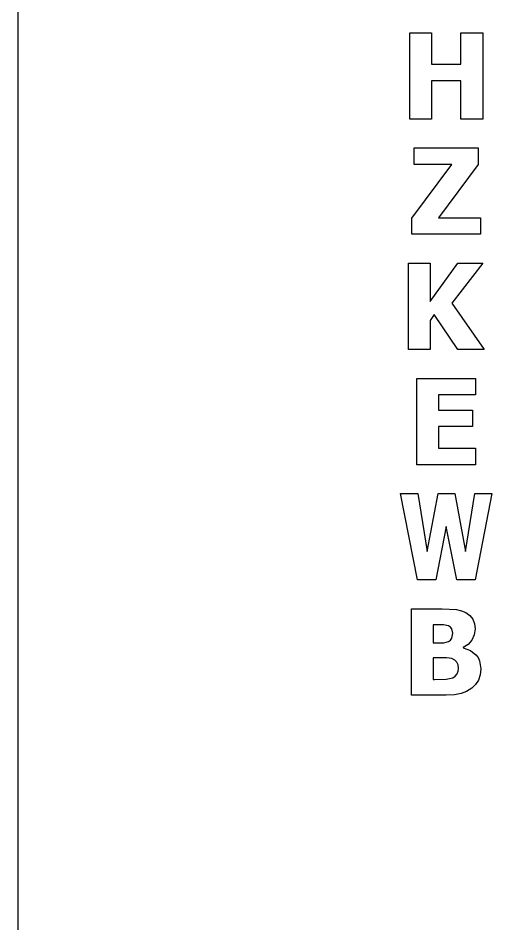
# Model space of a CAD drawing. Header units: metres. Extents: x -40 to 250, y -40 to 460.
# Drawn here: x -40 to 27.8, y 210 to 339.7 of the extents above; entities that cross this region are included whole.
import ezdxf

# ---------------------------------------------------------------- set-up
doc = ezdxf.new("R2010")
doc.units = ezdxf.units.M

msp = doc.modelspace()

# ---------------------------------------------------------------- linework, layer by layer
at = {"layer": 'B#3'}
for p, q in [((16.278097062579874, 242.7500000000002), (16.278097062579874, 255.11079182630925)), ((16.278097062579874, 255.11079182630925), (20.644636015325723, 255.11079182630925)), ((20.644636015325723, 255.11079182630925), (22.707535121328274, 255.00702426564513)), ((22.707535121328274, 255.00702426564513), (23.38721264367821, 254.84618454661577)), ((23.38721264367821, 254.84618454661577), (24.02330779054922, 254.57120051085587)), ((24.02330779054922, 254.57120051085587), (24.60336845466161, 254.15405491698615)), ((24.60336845466161, 254.15405491698615), (25.015325670498132, 253.61653895274603)), ((25.015325670498132, 253.61653895274603), (25.26125478927208, 252.97318007662855)), ((25.26125478927208, 252.97318007662855), (25.34323116219673, 252.23850574712665)), ((19.58205619412521, 252.84450830140506), (19.366219667943856, 252.84450830140506)), ((19.366219667943856, 252.84450830140506), (19.366219667943856, 250.22956577266942)), ((20.831417624521123, 252.83205619412539), (19.58205619412521, 252.84450830140506)), ((21.55779054916991, 252.6867816091956), (20.831417624521123, 252.83205619412539)), ((21.839000638569654, 252.50207535121345), (21.55779054916991, 252.6867816091956)), ((22.035121328224825, 252.2302043422735), (21.839000638569654, 252.50207535121345)), ((22.188697318007716, 251.61590038314196), (22.035121328224825, 252.2302043422735)), ((25.34323116219673, 252.23850574712665), (25.230124521072845, 251.38346104725434)), ((20.872924648786768, 250.24616858237567), (21.53288633461052, 250.42049808429138)), ((21.53288633461052, 250.42049808429138), (21.848339719029426, 250.6280332056196)), ((21.848339719029426, 250.6280332056196), (22.04757343550452, 250.90197956577288)), ((22.04757343550452, 250.90197956577288), (22.188697318007716, 251.61590038314196)), ((24.890804597701198, 250.6280332056196), (24.35225095785446, 250.01580459770133)), ((25.230124521072845, 251.38346104725434), (24.890804597701198, 250.6280332056196)), ((19.366219667943856, 250.22956577266942), (19.75638569604092, 250.22956577266942)), ((19.75638569604092, 250.22956577266942), (20.872924648786768, 250.24616858237567)), ((24.35225095785446, 250.01580459770133), (23.641443167305287, 249.59035759897847)), ((23.641443167305287, 249.59035759897847), (23.641443167305287, 249.52394636015345)), ((23.641443167305287, 249.52394636015345), (24.67289272030656, 249.15764687100915)), ((24.67289272030656, 249.15764687100915), (25.476053639846796, 248.5402298850577)), ((19.939016602809755, 248.11270753512153), (19.366219667943856, 248.11270753512153)), ((19.366219667943856, 248.11270753512153), (19.366219667943856, 245.0162835249044)), ((21.26309067688383, 248.10025542784186), (19.939016602809755, 248.11270753512153)), ((22.039272030651393, 247.97988505747148), (21.26309067688383, 248.10025542784186)), ((22.44604086845471, 247.77442528735654), (22.039272030651393, 247.97988505747148)), ((22.736590038314226, 247.49010217113687), (22.44604086845471, 247.77442528735654)), ((25.476053639846796, 248.5402298850577), (25.77749840357604, 248.1363146551726)), ((25.77749840357604, 248.1363146551726), (25.992816091954072, 247.6675446998725)), ((22.910919540229937, 247.10408684546636), (22.736590038314226, 247.49010217113687)), ((22.96902937420184, 246.5935504469989), (22.910919540229937, 247.10408684546636)), ((22.920258620689705, 246.1691411238827), (22.96902937420184, 246.5935504469989)), ((25.992816091954072, 247.6675446998725), (26.1650702426565, 246.535440613027)), ((26.1650702426565, 246.535440613027), (26.077905491698644, 245.67001915708832)), ((21.20913154533849, 245.03288633461065), (22.155491698595196, 245.25702426564513)), ((22.155491698595196, 245.25702426564513), (22.521791187739513, 245.48219987228626)), ((22.521791187739513, 245.48219987228626), (22.773946360153307, 245.79246487867195)), ((22.773946360153307, 245.79246487867195), (22.920258620689705, 246.1691411238827)), ((26.077905491698644, 245.67001915708832), (25.816411238825083, 244.91666666666686)), ((19.366219667943856, 245.0162835249044), (19.53224776500644, 245.0162835249044)), ((19.53224776500644, 245.0162835249044), (21.20913154533849, 245.03288633461065)), ((25.407567049808478, 244.27953384418922), (24.87835249042151, 243.76277139208193)), ((25.816411238825083, 244.91666666666686), (25.407567049808478, 244.27953384418922)), ((21.225734355044754, 242.7500000000002), (16.278097062579874, 242.7500000000002)), ((22.39934546615586, 242.8081098339721), (21.225734355044754, 242.7500000000002)), ((23.34674329501921, 242.98243933588782), (22.39934546615586, 242.8081098339721)), ((24.146791187739513, 243.29374201788013), (23.34674329501921, 242.98243933588782)), ((24.87835249042151, 243.76277139208193), (24.146791187739513, 243.29374201788013))]:
    msp.add_line(p, q, dxfattribs=at)
at = {"layer": 'E#9'}
for p, q in [((17.04182630906772, 275.75000000000017), (17.04182630906772, 288.11079182630925)), ((17.04182630906772, 288.11079182630925), (25.401340996168614, 288.11079182630925)), ((25.401340996168614, 288.11079182630925), (25.401340996168614, 285.7531928480206)), ((25.401340996168614, 285.7531928480206), (20.129948914431704, 285.7531928480206)), ((20.129948914431704, 285.7531928480206), (20.129948914431704, 283.586526181354)), ((20.129948914431704, 283.586526181354), (24.986270753512162, 283.586526181354)), ((24.986270753512162, 283.586526181354), (24.986270753512162, 281.22892720306527)), ((24.986270753512162, 281.22892720306527), (20.129948914431704, 281.22892720306527)), ((20.129948914431704, 281.22892720306527), (20.129948914431704, 278.1075989782888)), ((20.129948914431704, 278.1075989782888), (25.401340996168614, 278.1075989782888)), ((25.401340996168614, 278.1075989782888), (25.401340996168614, 275.75000000000017)), ((25.401340996168614, 275.75000000000017), (17.04182630906772, 275.75000000000017))]:
    msp.add_line(p, q, dxfattribs=at)
at = {"layer": 'H#2'}
for p, q in [((16.004150702426603, 325.2500000000002), (16.004150702426603, 337.61079182630925)), ((16.004150702426603, 337.61079182630925), (19.108876117496845, 337.61079182630925)), ((19.108876117496845, 337.61079182630925), (19.108876117496845, 333.086526181354)), ((23.334291187739503, 333.086526181354), (23.334291187739503, 337.61079182630925)), ((23.334291187739503, 337.61079182630925), (26.439016602809748, 337.61079182630925)), ((26.439016602809748, 337.61079182630925), (26.439016602809748, 325.2500000000002)), ((19.108876117496845, 333.086526181354), (23.334291187739503, 333.086526181354)), ((23.334291187739503, 330.7289272030653), (19.108876117496845, 330.7289272030653)), ((19.108876117496845, 330.7289272030653), (19.108876117496845, 325.2500000000002)), ((23.334291187739503, 325.2500000000002), (23.334291187739503, 330.7289272030653)), ((19.108876117496845, 325.2500000000002), (16.004150702426603, 325.2500000000002)), ((26.439016602809748, 325.2500000000002), (23.334291187739503, 325.2500000000002))]:
    msp.add_line(p, q, dxfattribs=at)
at = {"layer": 'K#1'}
for p, q in [((15.804916985951467, 292.2500000000002), (15.804916985951467, 304.61079182630925)), ((15.804916985951467, 304.61079182630925), (18.909642401021706, 304.61079182630925)), ((18.909642401021706, 304.61079182630925), (18.909642401021706, 299.12356321839104)), ((18.909642401021706, 299.12356321839104), (22.861111111111107, 304.61079182630925)), ((26.455619412515958, 304.61079182630925), (22.047573435504468, 298.87452107279717)), ((22.861111111111107, 304.61079182630925), (26.455619412515958, 304.61079182630925)), ((22.047573435504468, 298.87452107279717), (26.638250319284793, 292.2500000000002)), ((19.515644955300125, 297.27234993614326), (18.909642401021706, 296.42560664112415)), ((22.886015325670492, 292.2500000000002), (19.515644955300125, 297.27234993614326)), ((18.909642401021706, 296.42560664112415), (18.909642401021706, 292.2500000000002)), ((18.909642401021706, 292.2500000000002), (15.804916985951467, 292.2500000000002)), ((26.638250319284793, 292.2500000000002), (22.886015325670492, 292.2500000000002))]:
    msp.add_line(p, q, dxfattribs=at)
at = {"layer": 'Layer0'}
msp.add_line((-40.000000000000014, -20.000000000000004), (-39.99999999999996, 440.0000000000001), dxfattribs=at)
at = {"layer": 'W#5'}
for p, q in [((17.099616858237603, 259.2500000000002), (14.692209450830198, 271.61079182630925)), ((14.692209450830198, 271.61079182630925), (17.169859514687158, 271.61079182630925)), ((17.169859514687158, 271.61079182630925), (18.47892720306519, 263.31768837803344)), ((18.47892720306519, 263.31768837803344), (20.075351213282303, 271.61079182630925)), ((20.075351213282303, 271.61079182630925), (22.4444444444445, 271.61079182630925)), ((22.4444444444445, 271.61079182630925), (23.957854406130323, 263.31768837803344)), ((23.957854406130323, 263.31768837803344), (25.33716475095791, 271.61079182630925)), ((25.33716475095791, 271.61079182630925), (27.750957854406185, 271.61079182630925)), ((27.750957854406185, 271.61079182630925), (25.34355044699878, 259.2500000000002)), ((21.19923371647515, 266.895593869732), (19.71775223499367, 259.2500000000002)), ((22.725415070242715, 259.2500000000002), (21.19923371647515, 266.895593869732)), ((19.71775223499367, 259.2500000000002), (17.099616858237603, 259.2500000000002)), ((25.34355044699878, 259.2500000000002), (22.725415070242715, 259.2500000000002))]:
    msp.add_line(p, q, dxfattribs=at)
at = {"layer": 'Z#4'}
for p, q in [((16.61845466155812, 318.7531928480206), (16.61845466155812, 321.1107918263092)), ((16.61845466155812, 321.1107918263092), (25.791507024265652, 321.1107918263092)), ((25.791507024265652, 321.1107918263092), (25.791507024265652, 318.7531928480206)), ((16.319604086845477, 311.06609195402314), (22.006066411238834, 318.7531928480206)), ((22.006066411238834, 318.7531928480206), (16.61845466155812, 318.7531928480206)), ((25.791507024265652, 318.7531928480206), (20.113346104725423, 311.1075989782888)), ((16.319604086845477, 308.75000000000017), (16.319604086845477, 311.06609195402314)), ((20.113346104725423, 311.1075989782888), (26.123563218390814, 311.1075989782888)), ((26.123563218390814, 311.1075989782888), (26.123563218390814, 308.75000000000017)), ((26.123563218390814, 308.75000000000017), (16.319604086845477, 308.75000000000017))]:
    msp.add_line(p, q, dxfattribs=at)

doc.saveas('drawing.dxf')
